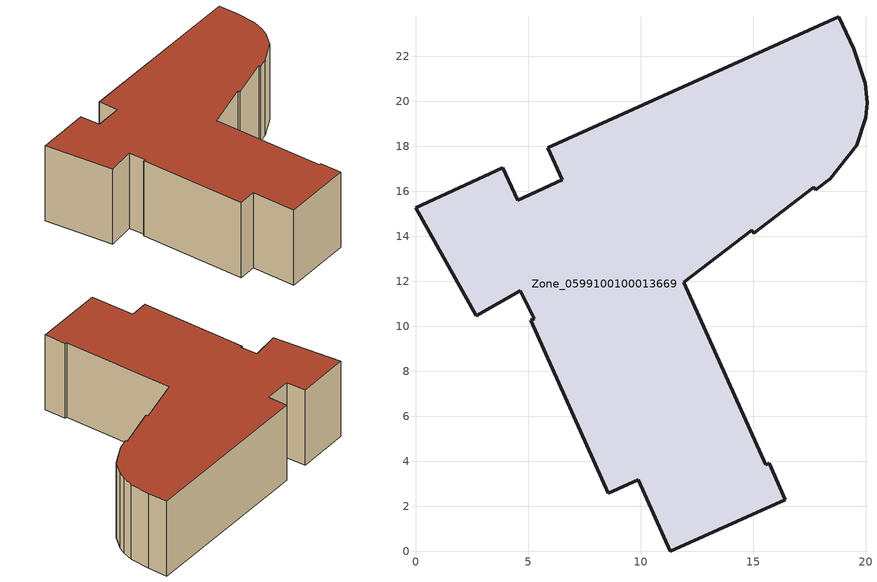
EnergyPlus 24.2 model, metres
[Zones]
Zone_0599100100013669
 floor ground (C_G): 6.52,16.51 5.87,17.93 18.8,23.77 19.47,22.34 20,20.82 20.07,19.93 20,19.26 19.62,18.04 18.44,16.56 17.79,16.06 17.7,16.18 15.03,14.14 14.93,14.27 11.91,11.96 15.56,3.84 15.71,3.91 16.43,2.31 11.33,0 9.89,3.18 8.56,2.59 5.12,10.28 5.27,10.35 4.66,11.58 2.71,10.48 0,15.26 3.88,17.05 4.54,15.6 z0
 wall outside (C_F): 6.52,16.51 4.54,15.6 3.88,17.05 0,15.26 2.71,10.48 4.66,11.58 5.27,10.35 5.12,10.28 8.56,2.59 9.89,3.18 11.33,0 16.43,2.31 15.71,3.91 15.56,3.84 11.91,11.96 14.93,14.27 15.03,14.14 17.7,16.18 17.79,16.06 18.44,16.56 19.62,18.04 20,19.26 20.07,19.93 20,20.82 19.47,22.34 18.8,23.77 5.87,17.93 6.52,16.51 z0:6.46
 roof outside (C_R): 5.87,17.93 6.52,16.51 4.54,15.6 3.88,17.05 0,15.26 2.71,10.48 4.66,11.58 5.27,10.35 5.12,10.28 8.56,2.59 9.89,3.18 11.33,0 16.43,2.31 15.71,3.91 15.56,3.84 11.91,11.96 14.93,14.27 15.03,14.14 17.7,16.18 17.79,16.06 18.44,16.56 19.62,18.04 20,19.26 20.07,19.93 20,20.82 19.47,22.34 18.8,23.77 z6.46
[BUILDING]
Pand.0599100100013669: North Axis=0; Terrain=City; Loads Convergence Tolerance Value=0.04; Temperature Convergence Tolerance Value=0.4; Solar Distribution=FullExterior; Maximum Number of Warmup Days=25; Minimum Number of Warmup Days=1
[Site:Location]
Rotterdam.The.Hague.AP_ZH_NLD Design_Conditions: Latitude=51.96; Longitude=4.45; Time Zone=1; Elevation=-4.5
[SITE:GROUNDTEMPERATURE:BUILDINGSURFACE]
18, 18, 18, 18, 18, 18, 18, 18, 18, 18, 18, 18
[MATERIAL] Thermal Absorptance=0.9; Solar Absorptance=0.7; Visible Absorptance=0.7
Name | Roughness | Thickness | Conductivity | Density | Specific Heat
G.D.2015-2018 | MediumSmooth | 0.15 | 0.0428571 | 540 | 1210
F.D.2015-2018 | Rough | 0.3 | 0.0666667 | 1920 | 840
R.D.2015-2018 | MediumRough | 0.2 | 0.0333333 | 1500 | 1000
[CONSTRUCTION]
C_G: G.D.2015-2018
C_F: F.D.2015-2018
C_R: R.D.2015-2018
[ZONE]
Zone_0599100100013669: Type=1; Multiplier=1; Ceiling Height=Autocalculate; Volume=Autocalculate; Floor Area=autocalculate; Part of Total Floor Area=Yes
[ZONEINFILTRATION:DESIGNFLOWRATE]
Infil_Zone_0599100100013669: Zone or ZoneList or Space or SpaceList=Zone_0599100100013669; Schedule=AlwaysOn; Design Flow Rate Calculation Method=Flow/Area; Flow Rate per Floor Area=0.0021; Constant Term Coefficient=1; Temperature Term Coefficient=0; Velocity Term Coefficient=0; Velocity Squared Term Coefficient=0
[HVACTEMPLATE:ZONE:IDEALLOADSAIRSYSTEM]
Zone_0599100100013669: Maximum Heating Supply Air Temperature=50; Minimum Cooling Supply Air Temperature=13; Maximum Heating Supply Air Humidity Ratio=0.0156; Minimum Cooling Supply Air Humidity Ratio=0.0077; Heating Limit=NoLimit; Cooling Limit=NoLimit; Dehumidification Control Type=ConstantSensibleHeatRatio; Cooling Sensible Heat Ratio=0.7; Dehumidification Setpoint=60; Humidification Control Type=None; Humidification Setpoint=30; Outdoor Air Method=None; Outdoor Air Flow Rate per Person=0.00944; Outdoor Air Flow Rate per Zone Floor Area=0; Outdoor Air Flow Rate per Zone=0; Demand Controlled Ventilation Type=None; Outdoor Air Economizer Type=NoEconomizer; Heat Recovery Type=None; Sensible Heat Recovery Effectiveness=0.7; Latent Heat Recovery Effectiveness=0.65
[ZONECONTROL:THERMOSTAT]
ThermostatControl_Zone_0599100100013669: Zone or ZoneList=Zone_0599100100013669; Control Type Schedule=DualSetpointControlType; Control 1=Thermostat_Zone_0599100100013669; Temperature Difference Between Cutout And Setpoint=0
[THERMOSTATSETPOINT:DUALSETPOINT]
Thermostat_Zone_0599100100013669: Heating Setpoint Temperature Schedule=HeatingSetpoint_Zone_0599100100013669; Cooling Setpoint Temperature Schedule=CoolingSetpoint_Zone_0599100100013669
[SCHEDULE:COMPACT]
HeatingSetpoint_Zone_0599100100013669: Through: 12/31, For: AllDays, Until: 24:00, 21
CoolingSetpoint_Zone_0599100100013669: Through: 12/31, For: AllDays, Until: 24:00, 24
DualSetpointControlType: Through: 12/31, For: AllDays, Until: 24:00, 4
AlwaysOn: Through: 12/31, For: AllDays, Until: 24:00, 1
